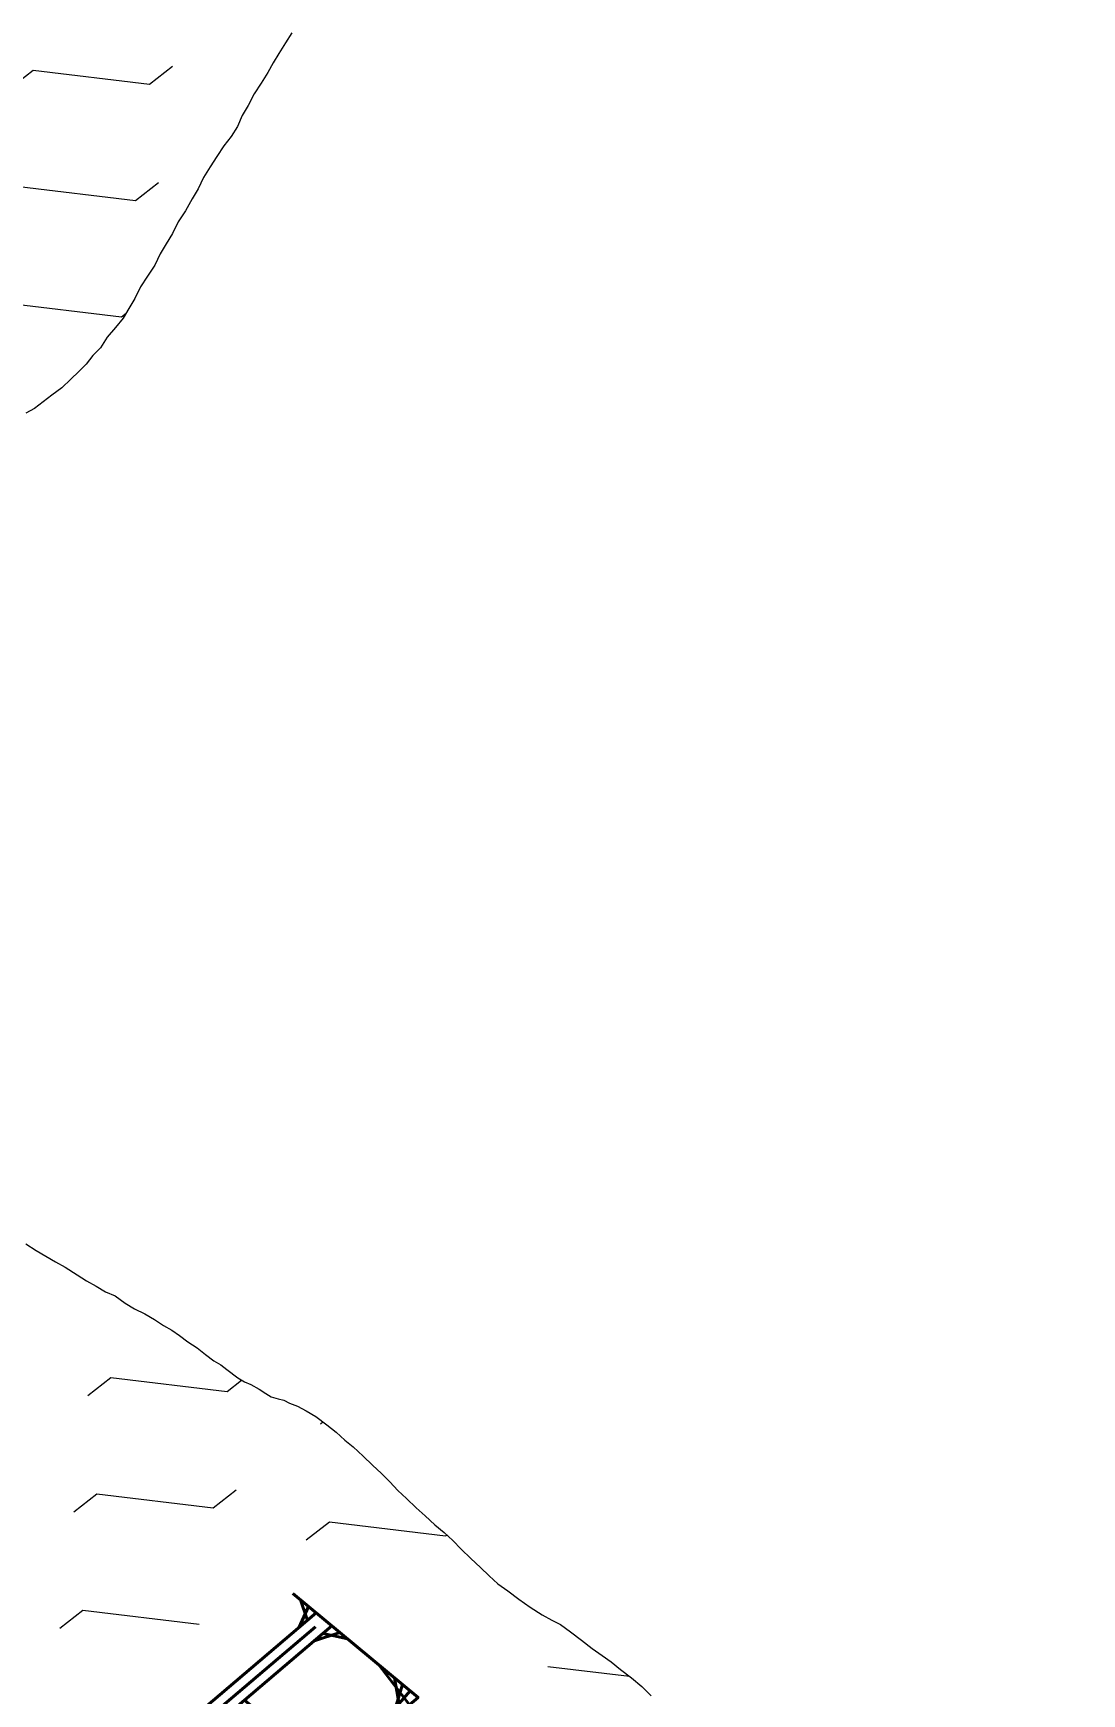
# Model space of a CAD drawing. Header units: inches. Extents: x 610851 to 630254, y 1234683 to 1264905.
# Drawn here: x 622846.717 to 622849.706, y 1246137.143 to 1246141.877 of the extents above; entities that cross this region are included whole.
import ezdxf

# ---------------------------------------------------------------- set-up
doc = ezdxf.new("R2010")
doc.units = ezdxf.units.IN
doc.header["$MEASUREMENT"] = 0
doc.layers.add('Level 50', color=7, linetype='Continuous', lineweight=0)
doc.layers.add('Level 7', color=7, linetype='Continuous', lineweight=0)
doc.styles.add('ROMANT', font='romant.shx')
doc.styles.add('Styletxt', font='txt.shx')
doc.dimstyles.new('STANDARD-Linear', dxfattribs={"dimtxt": 1.5, "dimasz": 1.13, "dimexe": 0.125, "dimexo": 0.000625, "dimgap": 0.3, "dimtad": 1, "dimzin": 7, "dimdsep": 46, "dimtxsty": 'Styletxt', "dimsah": 1, "dimcen": 2.5, "dimclrd": 1, "dimclre": 1, "dimclrt": 2, "dimaunit": 1, "dimadec": 7, "dimazin": 0, "dimtfac": 1, "dimtofl": 0, "dimtmove": 1, "dimatfit": 3, "dimfxl": 1, "dimtolj": 1, "dimtzin": 0, "dimarcsym": 0})

msp = doc.modelspace()

# ---------------------------------------------------------------- linework, layer by layer
at = {"layer": 'Level 50', "color": 7}
for p, q in [((622846.65142, 1246141.72029), (622846.71711, 1246141.77179)), ((622846.71708, 1246141.7718), (622847.04856, 1246141.73165)), ((622847.04859, 1246141.73164), (622847.11429, 1246141.78314)), ((622846.67693, 1246141.44032), (622847.00841, 1246141.40017)), ((622847.00844, 1246141.40016), (622847.07414, 1246141.45166)), ((622846.63678, 1246141.10884), (622846.96826, 1246141.06869)), ((622846.96829, 1246141.06868), (622846.98164, 1246141.07914)), ((622846.87272, 1246137.99372), (622846.93841, 1246138.04522)), ((622846.93838, 1246138.04523), (622847.26986, 1246138.00508)), ((622847.26989, 1246138.00506), (622847.31119, 1246138.03744)), ((622847.53568, 1246137.91341), (622847.54283, 1246137.91902)), ((622846.83257, 1246137.66224), (622846.89826, 1246137.71374)), ((622846.89823, 1246137.71375), (622847.22971, 1246137.6736)), ((622847.22974, 1246137.67359), (622847.29544, 1246137.72509)), ((622847.49553, 1246137.58193), (622847.56122, 1246137.63343)), ((622847.56119, 1246137.63345), (622847.89267, 1246137.5933)), ((622847.8927, 1246137.59328), (622847.89615, 1246137.59599)), ((622846.79242, 1246137.33076), (622846.85811, 1246137.38226)), ((622846.85808, 1246137.38227), (622847.18956, 1246137.34212)), ((622848.184, 1246137.22167), (622848.41713, 1246137.19343))]:
    msp.add_line(p, q, dxfattribs=at)
at = {"layer": 'Level 50', "color": 7, "flags": 128}
for points in [[(622847.454, 1246141.87837), (622847.43645, 1246141.84991), (622847.41739, 1246141.81954), (622847.40123, 1246141.79216), (622847.3855, 1246141.76473), (622847.36643, 1246141.73436), (622847.34701, 1246141.70446), (622847.33011, 1246141.67129), (622847.31292, 1246141.64236), (622847.29924, 1246141.6113), (622847.28163, 1246141.58243), (622847.2601, 1246141.55574), (622847.24068, 1246141.52584), (622847.22167, 1246141.49589), (622847.20224, 1246141.46598), (622847.18716, 1246141.43384), (622847.16997, 1246141.40491), (622847.1512, 1246141.3703), (622847.13032, 1246141.3389), (622847.11384, 1246141.30567), (622847.09623, 1246141.2768), (622847.07862, 1246141.24793), (622847.06354, 1246141.21578), (622847.04266, 1246141.18439), (622847.02324, 1246141.15449), (622847.0067, 1246141.12085), (622846.98915, 1246141.09239), (622846.97336, 1246141.06454), (622846.95141, 1246141.03791), (622846.92806, 1246141.0102), (622846.909, 1246140.97983), (622846.8864, 1246140.95791), (622846.86813, 1246140.93375), (622846.84693, 1246140.91292), (622846.82428, 1246140.89059), (622846.7984, 1246140.86615), (622846.77001, 1246140.84498), (622846.74524, 1246140.82586), (622846.72011, 1246140.80722), (622846.69573, 1246140.79437)], [(622846.69571, 1246138.42594), (622846.72567, 1246138.40693), (622846.7531, 1246138.3912), (622846.78089, 1246138.37499), (622846.80832, 1246138.35925), (622846.84262, 1246138.338), (622846.86859, 1246138.32077), (622846.89602, 1246138.30503), (622846.9234, 1246138.28888), (622846.95018, 1246138.27785), (622846.97867, 1246138.25735), (622847.00605, 1246138.2412), (622847.03535, 1246138.2269), (622847.06273, 1246138.21075), (622847.0887, 1246138.19352), (622847.11221, 1246138.17997), (622847.13384, 1246138.16498), (622847.15795, 1246138.1463), (622847.18398, 1246138.12948), (622847.20808, 1246138.1108), (622847.23224, 1246138.09254), (622847.25136, 1246138.08082), (622847.26906, 1246138.06802), (622847.30009, 1246138.04424), (622847.3192, 1246138.03252), (622847.3376, 1246138.0251), (622847.36069, 1246138.01161), (622847.38022, 1246137.99983), (622847.39493, 1246137.98994), (622847.41526, 1246137.98438), (622847.43119, 1246137.98064), (622847.44778, 1246137.97219), (622847.47016, 1246137.963), (622847.49548, 1246137.95048), (622847.52285, 1246137.93432), (622847.55388, 1246137.91055), (622847.58056, 1246137.88902), (622847.60538, 1246137.86604), (622847.62954, 1246137.84778), (622847.65724, 1246137.82106), (622847.68458, 1246137.79482), (622847.7098, 1246137.77179), (622847.73322, 1246137.74773), (622847.75658, 1246137.72326), (622847.78139, 1246137.70028), (622847.80914, 1246137.67398), (622847.83396, 1246137.65101), (622847.86171, 1246137.62471), (622847.8884, 1246137.60317), (622847.91321, 1246137.5802), (622847.93657, 1246137.55573), (622847.96432, 1246137.52943), (622847.99166, 1246137.50318), (622848.01689, 1246137.48015), (622848.04171, 1246137.45717), (622848.07021, 1246137.43667), (622848.10123, 1246137.41289), (622848.13366, 1246137.3902), (622848.16795, 1246137.36895), (622848.19538, 1246137.35321), (622848.22029, 1246137.34074), (622848.24879, 1246137.32024), (622848.27981, 1246137.29646), (622848.31042, 1246137.27274), (622848.33892, 1246137.25224), (622848.3649, 1246137.235), (622848.39153, 1246137.21305), (622848.42255, 1246137.18928), (622848.45171, 1246137.16406), (622848.47905, 1246137.13781)]]:
    msp.add_lwpolyline(points, dxfattribs=at)

# ---------------------------------------------------------------- texts
at = {"layer": 'Level 50', "color": 7, "style": 'ROMANT', "oblique": 10}
msp.add_text('Estero', height=0.677184, rotation=320.33418, dxfattribs=at).set_placement((622846.88801, 1246137.02156))

# ---------------------------------------------------------------- leaders
at = {"layer": 'Level 7', "color": 7, "linetype": 'Continuous', "lineweight": 0}
msp.add_leader([(622783.37851, 1246120.7121), (622898.29613, 1246182.69654)], dimstyle='STANDARD-Linear', override={"dimscale": 1, "dimtxt": 20, "dimasz": 20, "dimgap": 10, "dimtad": 1, "dimclrd": 0, "dimlwd": 65534}, dxfattribs=at)
msp.add_leader([(622783.37851, 1246120.7121), (622898.29613, 1246182.69654)], dimstyle='STANDARD-Linear', override={"dimscale": 1, "dimtxt": 20, "dimasz": 20, "dimgap": 10, "dimtad": 1, "dimclrd": 0, "dimlwd": 65534}, dxfattribs=at)
msp.add_leader([(622783.37851, 1246120.7121), (622898.29613, 1246182.69654)], dimstyle='STANDARD-Linear', override={"dimscale": 1, "dimtxt": 20, "dimasz": 20, "dimgap": 10, "dimtad": 1, "dimclrd": 0, "dimlwd": 65534}, dxfattribs=at)

doc.saveas('drawing.dxf')
